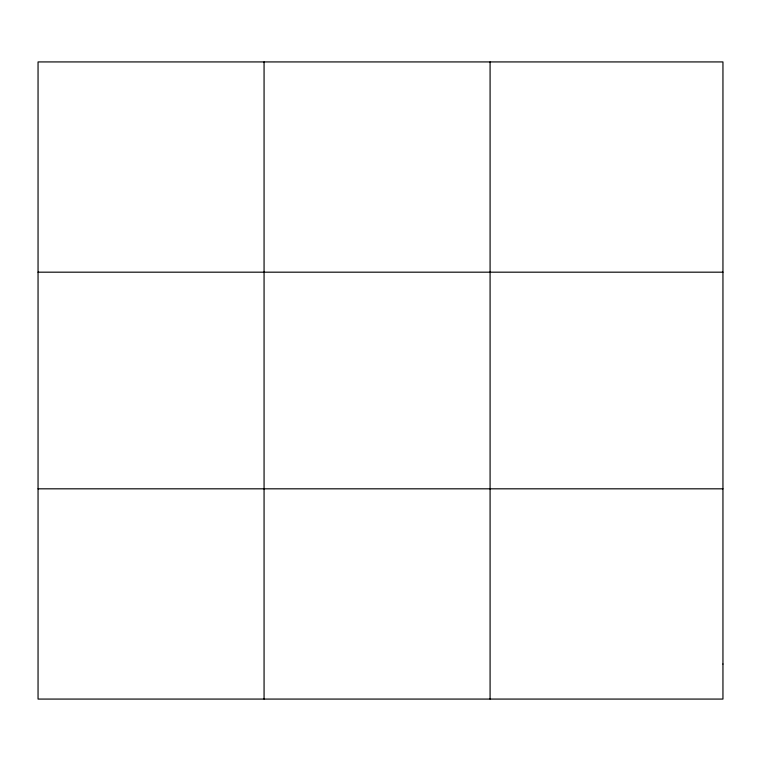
<?xml version="1.0" encoding="UTF-8"?>
<svg xmlns="http://www.w3.org/2000/svg" width="761" height="761" viewBox="0 0 761 761"><rect width="100%" height="100%" fill="white"/><g stroke="black" fill="none" stroke-linecap="round" stroke-linejoin="round"><path stroke-width="1.14" d="M264.067 699.074L264.067 61.926M490.084 699.074L490.084 61.926M38.05 272.181L722.95 272.181M38.05 488.819L722.95 488.819M722.95 664.03L722.95 699.074L38.05 699.074L38.05 61.926L722.95 61.926L722.95 664.03"/></g></svg>
